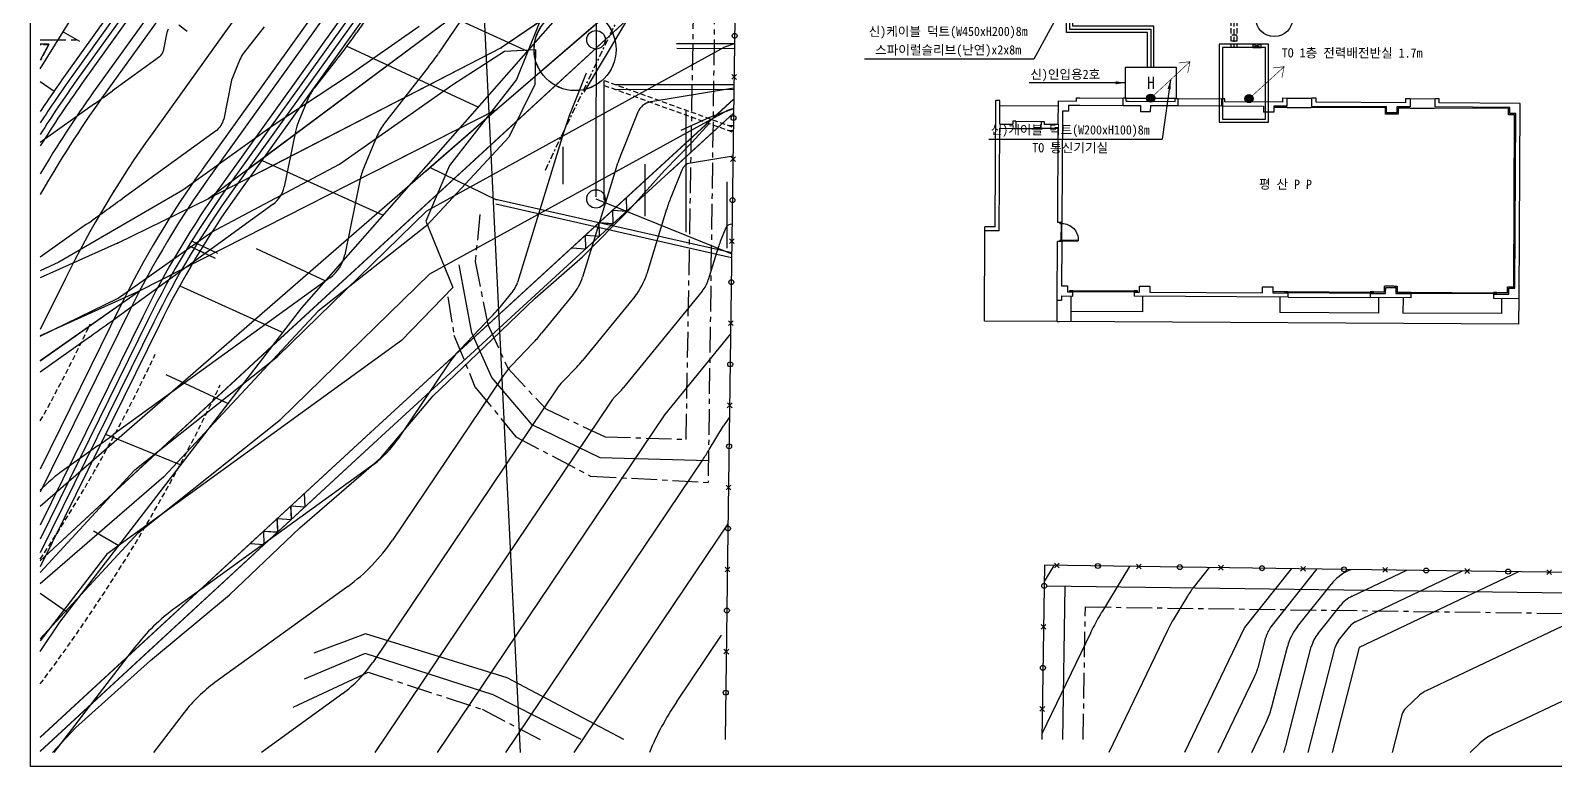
# Model space of a CAD drawing. Extents: x -143 to 185, y -2 to 126.
# Drawn here: x -0.5 to 73.8, y -0.7 to 35.1 of the extents above; entities that cross this region are included whole.
import ezdxf
from ezdxf.enums import TextEntityAlignment as Align

# ---------------------------------------------------------------- set-up
doc = ezdxf.new("R2010")
doc.units = 0
doc.header["$MEASUREMENT"] = 0
doc.linetypes.add('CENTER', pattern=[2, 1.25, -0.25, 0.25, -0.25])
doc.linetypes.add('HIDDEN', pattern=[0.375, 0.25, -0.125])
doc.layers.get('0').update_dxf_attribs({"linetype": 'CONTINUOUS'})
for name, color, linetype in [('TT-BASE', 253, 'CONTINUOUS'), ('TT-LEAL', 1, 'CONTINUOUS'), ('TT-TEXT', 3, 'CONTINUOUS'), ('TX-PAPR', 2, 'CONTINUOUS'), ('TZ-LEAL', 1, 'CONTINUOUS'), ('TZ-LINE', 7, 'CONTINUOUS'), ('TZ-TEX2', 3, 'CONTINUOUS'), ('TZ-TEXT', 6, 'CONTINUOUS')]:
    doc.layers.add(name, color=color, linetype=linetype)
doc.styles.get("Standard").update_dxf_attribs({"font": 'GulimChe.ttf'})
doc.linetypes.add('TRACKS', pattern='A,0.15,[130,ltypeshp.shx,S=0.25,R=0,X=0,Y=0],0.15', length=0.3)
doc.dimstyles.new('D150', dxfattribs={"dimscale": 0.15, "dimtxt": 3, "dimasz": 3, "dimexe": 0.5, "dimexo": 0.5, "dimgap": 0.5, "dimtad": 1, "dimdec": 0, "dimzin": 1, "dimdsep": 46, "dimlunit": 6, "dimtxsty": 'Standard', "dimcen": 1, "dimclrd": 1, "dimclre": 1, "dimclrt": 3, "dimadec": 0, "dimazin": 0, "dimtfac": 1, "dimtdec": 0, "dimtix": 1, "dimtmove": 2, "dimatfit": 3, "dimfxl": 0, "dimtvp": 2, "dimlwd": -1, "dimlwe": -1, "dimarcsym": 0})

# ---------------------------------------------------------------- blocks, each defined once
blk = doc.blocks.new('2P-D203')
at = {"color": 0}
for p, q in [((29, 50), (29, 855)), ((65, 50), (65, 856)), ((0, 50), (0, -50)), ((29, 50), (0, 50)), ((65, 50), (29, 50)), ((29, 14), (29, 50)), ((50, 14), (29, 14)), ((50, -50), (50, 14)), ((871, 14), (850, 14)), ((871, 14), (850, 14)), ((850, 14), (850, -50)), ((900, 50), (871, 50)), ((871, 50), (871, 14)), ((900, -50), (900, 50)), ((50, -50), (0, -50)), ((900, -50), (850, -50))]:
    blk.add_line(p, q, dxfattribs=at)
blk.add_arc((65, 50), 806, 0, 92.50618, dxfattribs=at)

msp = doc.modelspace()

# ---------------------------------------------------------------- hatches: boundary and pattern name
at = {"layer": 'TZ-LINE'}
h = msp.add_hatch(color=256, dxfattribs=at)
h.dxf.hatch_style = 1
h.paths.add_polyline_path([(53.916, 31.82, 1), (54.316, 31.82, 1)])
h = msp.add_hatch(color=256, dxfattribs=at)
h.dxf.hatch_style = 1
h.paths.add_polyline_path([(58.71, 31.795, 1), (59.11, 31.795, 1)])

# ---------------------------------------------------------------- linework, layer by layer
at = {"layer": 'TT-BASE'}
for p, q in [((23.407, -0.05), (20.162, 65.908)), ((20.13, 56.587), (2.599, 32.124)), ((20.536, 56.296), (3.006, 31.833)), ((17.21, 55.267), (1.296, 33.058)), ((17.454, 55.092), (1.539, 32.883)), ((17.698, 54.917), (1.783, 32.709)), ((17.942, 54.743), (2.027, 32.534)), ((22.975, 54.548), (5.444, 30.085)), ((25.413, 52.801), (7.883, 28.338)), ((25.82, 52.51), (8.289, 28.046)), ((0, 33.243), (9.054, 47.964)), ((18.552, 41.159), (8.862, 27.636)), ((18.795, 40.984), (9.105, 27.462)), ((19.039, 40.809), (9.349, 27.287)), ((19.283, 40.634), (9.593, 27.112)), ((17.956, 38.748), (15.412, 35.002)), ((17.956, 38.748), (15.412, 35.002)), ((12.747, 21.608), (27.191, 38.027)), ((30.784, 37.673), (11.501, 19.926)), ((30.785, 37.673), (11.502, 19.924)), ((30.785, 37.673), (20.552, 28.254)), ((25.122, 37.488), (23.213, 32.73)), ((25.122, 37.488), (23.213, 32.73)), ((26.507, 32.108), (29.233, 36.687)), ((26.507, 32.108), (29.233, 36.687)), ((1.112, 35.052), (1.91, 34.598)), ((6.172, 35.016), (5.989, 34.114)), ((6.172, 35.016), (5.989, 34.114)), ((6.75, 35.389), (7.157, 35.09)), ((10.913, 35.294), (9.91, 34.012)), ((10.913, 35.294), (9.91, 34.012)), ((20.484, 35.59), (19.409, 34.008)), ((20.484, 35.59), (19.409, 34.008)), ((14.849, 34.231), (13.345, 32.308)), ((14.849, 34.231), (13.345, 32.308)), ((18.838, 26.329), (33.356, 34.315)), ((18.838, 26.329), (33.356, 34.315)), ((18.838, 26.329), (33.356, 34.315)), ((33.356, 34.315), (33.836, 34.482)), ((33.356, 34.315), (33.836, 34.482)), ((33.356, 34.315), (33.836, 34.482)), ((5.809, 33.835), (3.512, 32.171)), ((5.809, 33.835), (3.512, 32.171)), ((9.731, 33.709), (9.408, 32.947)), ((9.731, 33.709), (9.408, 32.947)), ((18.926, 33.345), (16.781, 30.603)), ((18.926, 33.345), (16.781, 30.603)), ((23.213, 32.73), (19.943, 28.548)), ((23.213, 32.73), (19.943, 28.548)), ((26.608, 33.033), (25.91, 31.292)), ((33.931, 32.97), (33.697, 32.741)), ((33.7, 32.973), (33.928, 32.738)), ((0, 32.625), (0.669, 32.165)), ((9.304, 32.61), (8.938, 30.806)), ((9.304, 32.61), (8.938, 30.806)), ((33.807, 32.307), (29.749, 31.642)), ((33.807, 32.307), (29.749, 31.642)), ((2.648, 31.55), (0, 29.659)), ((2.648, 31.55), (0, 29.659)), ((13.077, 31.853), (12.593, 30.709)), ((13.077, 31.853), (12.593, 30.709)), ((18.992, 23.257), (33.511, 31.243)), ((18.992, 23.257), (33.511, 31.243)), ((18.992, 23.257), (33.511, 31.243)), ((33.511, 31.243), (33.794, 31.342)), ((33.511, 31.243), (33.794, 31.342)), ((33.511, 31.243), (33.794, 31.342)), ((46.533, 25.553, 0), (46.566, 31.703, 0)), ((46.766, 31.702, 0), (46.566, 31.703, 0)), ((46.766, 31.702, 0), (46.566, 31.703, 0)), ((46.76, 30.552, 0), (46.766, 31.702, 0)), ((49.614, 31.437, 0), (46.764, 31.452, 0)), ((49.61, 30.537, 0), (49.616, 31.687, 0)), ((49.616, 31.687, 0), (50.506, 31.683, 0)), ((50.115, 31.485, 0), (50.113, 31.185, 0)), ((50.115, 31.485, 0), (50.655, 31.482, 0)), ((50.506, 31.833, 0), (50.656, 31.832, 0)), ((50.506, 31.683, 0), (50.506, 31.833, 0)), ((50.655, 31.482, 0), (52.775, 31.471, 0)), ((50.656, 31.832, 0), (52.776, 31.821, 0)), ((52.775, 31.471, 0), (52.776, 31.821, 0)), ((52.775, 31.471, 0), (53.615, 31.466, 0)), ((52.926, 31.82, 0), (52.776, 31.821, 0)), ((52.926, 31.67, 0), (52.926, 31.82, 0)), ((52.926, 31.678, 0), (53.031, 31.677, 0)), ((52.926, 31.67, 0), (55.306, 31.657, 0)), ((53.615, 31.466, 0), (53.613, 31.166, 0)), ((54.113, 31.164, 0), (54.115, 31.464, 0)), ((54.115, 31.464, 0), (55.455, 31.457, 0)), ((55.306, 31.807, 0), (55.456, 31.807, 0)), ((55.306, 31.657, 0), (55.306, 31.807, 0)), ((55.455, 31.457, 0), (55.456, 31.807, 0)), ((55.455, 31.457, 0), (57.575, 31.445, 0)), ((55.456, 31.807, 0), (57.576, 31.795, 0)), ((57.575, 31.445, 0), (57.576, 31.795, 0)), ((57.575, 31.445, 0), (59.615, 31.435, 0)), ((57.726, 31.795, 0), (57.576, 31.795, 0)), ((57.726, 31.645, 0), (57.726, 31.795, 0)), ((60.556, 31.63, 0), (57.726, 31.645, 0)), ((59.615, 31.435, 0), (59.613, 31.135, 0)), ((60.115, 31.432, 0), (60.113, 31.132, 0)), ((60.764, 31.369, 0), (60.114, 31.372, 0)), ((60.754, 31.429, 0), (60.115, 31.432, 0)), ((60.556, 31.63, 0), (60.557, 31.83, 0)), ((60.557, 31.83, 0), (60.757, 31.829, 0)), ((60.757, 31.829, 0), (60.754, 31.429, 0)), ((60.756, 31.629, 0), (60.754, 31.429, 0)), ((60.757, 31.829, 0), (61.987, 31.822, 0)), ((60.764, 31.369, 0), (61.944, 31.363, 0)), ((60.777, 31.829, 0), (61.977, 31.822, 0)), ((65.554, 31.344, 0), (61.944, 31.363, 0)), ((61.974, 31.422, 0), (61.977, 31.822, 0)), ((65.614, 31.403, 0), (61.974, 31.422, 0)), ((62.177, 31.821, 0), (61.977, 31.822, 0)), ((62.176, 31.621, 0), (62.177, 31.821, 0)), ((66.555, 31.598, 0), (62.176, 31.621, 0)), ((65.553, 31.044, 0), (65.554, 31.344, 0)), ((65.613, 31.103, 0), (65.614, 31.403, 0)), ((66.114, 31.401, 0), (66.113, 31.101, 0)), ((66.754, 31.397, 0), (66.114, 31.401, 0)), ((66.174, 31.34, 0), (66.173, 31.04, 0)), ((66.764, 31.337, 0), (66.174, 31.341, 0)), ((66.555, 31.598, 0), (66.557, 31.798, 0)), ((66.557, 31.798, 0), (66.757, 31.797, 0)), ((66.757, 31.797, 0), (66.754, 31.397, 0)), ((66.757, 31.797, 0), (67.976, 31.791, 0)), ((66.764, 31.337, 0), (67.944, 31.331, 0)), ((66.767, 31.797, 0), (67.986, 31.791, 0)), ((71.554, 31.312, 0), (67.944, 31.331, 0)), ((67.974, 31.391, 0), (67.976, 31.791, 0)), ((71.614, 31.372, 0), (67.974, 31.391, 0)), ((68.176, 31.79, 0), (67.976, 31.791, 0)), ((68.175, 31.59, 0), (68.176, 31.79, 0)), ((72.115, 31.569, 0), (68.175, 31.59, 0)), ((71.552, 31.012, 0), (71.554, 31.312, 0)), ((71.613, 31.072, 0), (71.614, 31.372, 0)), ((72.066, 22.069, 0), (72.115, 31.569, 0)), ((29.122, 31.139), (28.32, 29.14)), ((29.122, 31.139), (28.32, 29.14)), ((46.76, 30.552, 0), (47.4, 30.549, 0)), ((47.4, 30.699, 0), (47.4, 30.549, 0)), ((47.55, 30.698, 0), (47.4, 30.699, 0)), ((47.55, 30.698, 0), (47.549, 30.348, 0)), ((47.55, 30.698, 0), (48.77, 30.692, 0)), ((48.77, 30.692, 0), (48.769, 30.342, 0)), ((48.77, 30.692, 0), (48.92, 30.691, 0)), ((48.92, 30.691, 0), (48.92, 30.541, 0)), ((49.61, 30.537, 0), (48.92, 30.541, 0)), ((49.813, 31.186, 0), (49.785, 25.756, 0)), ((50.113, 31.185, 0), (49.813, 31.186, 0)), ((53.613, 31.166, 0), (54.113, 31.164, 0)), ((59.963, 31.133, 0), (59.613, 31.135, 0)), ((60.113, 31.132, 0), (59.963, 31.133, 0)), ((66.023, 31.041, 0), (65.553, 31.044, 0)), ((65.963, 31.102, 0), (65.613, 31.103, 0)), ((66.113, 31.101, 0), (65.963, 31.102, 0)), ((66.173, 31.04, 0), (66.023, 31.041, 0)), ((71.852, 31.011, 0), (71.552, 31.012, 0)), ((71.913, 31.07, 0), (71.613, 31.072, 0)), ((71.809, 22.631, 0), (71.852, 31.011, 0)), ((71.868, 22.57, 0), (71.913, 31.07, 0)), ((8.579, 30.248), (3.984, 26.92)), ((8.579, 30.248), (3.984, 26.92)), ((12.436, 30.203), (11.888, 27.497)), ((12.436, 30.203), (11.888, 27.497)), ((16.423, 29.996), (15.777, 28.471)), ((16.423, 29.996), (15.777, 28.471)), ((25.5, 30.133), (23.259, 22.845)), ((46.732, 25.352, 0), (46.759, 30.352, 0)), ((46.759, 30.352, 0), (47.549, 30.348, 0)), ((47.549, 30.348, 0), (48.769, 30.342, 0)), ((49.609, 30.337, 0), (48.769, 30.342, 0)), ((49.585, 25.757, 0), (49.609, 30.337, 0)), ((33.762, 28.997), (31.683, 28.656)), ((33.762, 28.997), (31.683, 28.656)), ((33.877, 28.97), (33.642, 28.742)), ((33.646, 28.973), (33.874, 28.739)), ((19.943, 28.548), (18.789, 25.825)), ((19.943, 28.548), (18.789, 25.825)), ((28.013, 28.271), (26.422, 23.096)), ((28.013, 28.271), (26.422, 23.096)), ((31.265, 28.321), (30.731, 26.988)), ((31.265, 28.321), (30.731, 26.988)), ((15.568, 27.797), (14.837, 24.189)), ((15.568, 27.797), (14.837, 24.189)), ((33.698, 24.288), (22.196, 26.885)), ((11.349, 26.661), (3.933, 21.29)), ((11.349, 26.661), (3.933, 21.29)), ((11.553, 19.241), (18.838, 26.329)), ((11.553, 19.241), (18.838, 26.329)), ((11.553, 19.241), (18.838, 26.329)), ((33.694, 24.047), (22.193, 26.654)), ((30.526, 26.409), (29.557, 23.257)), ((30.526, 26.409), (29.557, 23.257)), ((2.256, 25.678), (0, 24.067)), ((2.256, 25.678), (0, 24.067)), ((18.789, 25.825), (20.097, 22.595)), ((18.789, 25.825), (20.097, 22.595)), ((33.408, 25.503), (33.141, 24.837)), ((33.717, 25.687), (33.617, 25.67)), ((46.009, 20.956, 0), (46.032, 25.356, 0)), ((46.032, 25.356, 0), (46.034, 25.556, 0)), ((46.732, 25.352, 0), (46.032, 25.356, 0)), ((46.533, 25.553, 0), (46.034, 25.556, 0)), ((49.785, 25.756, 0), (49.585, 25.757, 0)), ((49.749, 25.717, 0), (49.744, 24.896, 0)), ((49.78, 24.911, 0), (49.785, 25.737, 0)), ((33.039, 24.547), (32.554, 22.971)), ((33.823, 24.97), (33.588, 24.742)), ((33.591, 24.973), (33.819, 24.739)), ((49.565, 21.987, 0), (49.58, 24.837, 0)), ((49.78, 24.836, 0), (49.58, 24.837, 0)), ((49.78, 24.836, 0), (49.769, 22.686, 0)), ((1.221, 23.03), (0, 20.548)), ((14.118, 23.073), (3.589, 15.448)), ((14.118, 23.073), (3.589, 15.448)), ((11.707, 16.17), (18.992, 23.257)), ((11.707, 16.17), (18.992, 23.257)), ((11.707, 16.17), (18.992, 23.257)), ((0, 19.034), (4.78, 22.407)), ((0, 19.032), (4.781, 22.405)), ((20.097, 22.595), (17.609, 20.008)), ((20.097, 22.595), (17.609, 20.008)), ((23.034, 22.424), (22.316, 21.544)), ((32.26, 22.42), (28.428, 17.721)), ((49.769, 22.686, 0), (50.069, 22.685, 0)), ((50.069, 22.685, 0), (50.067, 22.385, 0)), ((50.067, 22.385, 0), (50.317, 22.383, 0)), ((50.167, 22.384, 0), (50.167, 22.444, 0)), ((50.316, 22.183, 0), (50.317, 22.383, 0)), ((53.317, 22.368, 0), (53.316, 22.168, 0)), ((53.317, 22.368, 0), (53.567, 22.366, 0)), ((53.467, 22.367, 0), (53.467, 22.427, 0)), ((53.567, 22.366, 0), (53.568, 22.666, 0)), ((53.568, 22.666, 0), (54.068, 22.664, 0)), ((54.068, 22.664, 0), (54.067, 22.364, 0)), ((54.067, 22.364, 0), (59.567, 22.335, 0)), ((59.567, 22.335, 0), (59.568, 22.635, 0)), ((59.568, 22.635, 0), (59.918, 22.633, 0)), ((59.918, 22.633, 0), (60.068, 22.632, 0)), ((60.068, 22.632, 0), (60.067, 22.332, 0)), ((60.667, 22.389, 0), (60.067, 22.392, 0)), ((60.067, 22.332, 0), (60.817, 22.328, 0)), ((60.167, 22.332, 0), (60.817, 22.328, 0)), ((60.667, 22.329, 0), (60.667, 22.389, 0)), ((60.816, 22.128, 0), (60.817, 22.328, 0)), ((64.817, 22.307, 0), (64.816, 22.107, 0)), ((64.817, 22.307, 0), (65.567, 22.303, 0)), ((64.967, 22.307, 0), (64.967, 22.367, 0)), ((65.507, 22.364, 0), (64.967, 22.367, 0)), ((65.507, 22.364, 0), (65.509, 22.664, 0)), ((65.979, 22.661, 0), (65.509, 22.664, 0)), ((65.567, 22.303, 0), (65.568, 22.603, 0)), ((65.568, 22.603, 0), (65.918, 22.602, 0)), ((65.918, 22.602, 0), (66.068, 22.601, 0)), ((65.979, 22.661, 0), (66.129, 22.661, 0)), ((66.068, 22.601, 0), (66.067, 22.301, 0)), ((66.067, 22.301, 0), (66.817, 22.297, 0)), ((66.129, 22.661, 0), (66.127, 22.361, 0)), ((66.667, 22.358, 0), (66.127, 22.361, 0)), ((66.816, 22.097, 0), (66.817, 22.297, 0)), ((71.507, 22.332, 0), (70.967, 22.335, 0)), ((71.507, 22.332, 0), (71.509, 22.632, 0)), ((71.509, 22.632, 0), (71.809, 22.631, 0)), ((71.567, 22.272, 0), (71.568, 22.572, 0)), ((71.568, 22.572, 0), (71.868, 22.57, 0)), ((3.913, 21.706), (0, 13.752)), ((0.954, 6.297), (12.747, 21.608)), ((25.971, 22.253), (24.432, 20.366)), ((25.971, 22.253), (24.432, 20.366)), ((28.968, 22.156), (26.43, 19.044)), ((28.968, 22.156), (26.43, 19.044)), ((49.559, 20.937, 0), (49.565, 21.987, 0)), ((49.565, 21.987, 0), (49.765, 21.986, 0)), ((49.766, 22.186, 0), (49.765, 21.986, 0)), ((49.766, 22.186, 0), (50.316, 22.183, 0)), ((50.234, 20.934, 0), (50.241, 22.184, 0)), ((60.816, 22.128, 0), (53.316, 22.168, 0)), ((53.716, 22.166, 0), (53.712, 21.416, 0)), ((60.416, 22.13, 0), (60.412, 21.38, 0)), ((60.816, 22.128, 0), (64.816, 22.107, 0)), ((66.816, 22.097, 0), (64.816, 22.107, 0)), ((65.216, 22.105, 0), (65.212, 21.355, 0)), ((66.416, 22.099, 0), (66.412, 21.349, 0)), ((70.816, 22.276, 0), (70.815, 22.076, 0)), ((70.816, 22.076, 0), (72.066, 22.069, 0)), ((70.817, 22.276, 0), (71.567, 22.272, 0)), ((71.216, 22.074, 0), (71.212, 21.324, 0)), ((72.059, 20.819, 0), (72.066, 22.069, 0)), ((4.361, 21.486), (0, 12.619)), ((4.993, 21.175), (0, 11.024)), ((5.262, 21.042), (0, 10.344)), ((5.531, 20.91), (0, 9.665)), ((21.994, 21.18), (20.471, 19.597)), ((33.768, 20.971), (33.534, 20.742)), ((33.537, 20.974), (33.765, 20.739)), ((49.534, 20.938, 0), (46.009, 20.956, 0)), ((72.059, 20.819, 0), (49.559, 20.937, 0)), ((49.559, 20.937, 0), (49.659, 20.937, 0)), ((49.559, 20.937, 0), (49.659, 20.937, 0)), ((53.712, 21.416, 0), (50.237, 21.434, 0)), ((65.212, 21.355, 0), (60.412, 21.38, 0)), ((71.212, 21.324, 0), (66.412, 21.349, 0)), ((5.801, 20.778), (0, 8.985)), ((2.39, 20.18), (0, 18.474)), ((2.39, 20.18), (0, 18.474)), ((33.644, 20.345), (30.426, 16.399)), ((33.644, 20.345), (30.426, 16.399)), ((11.501, 19.926), (0, 9.279)), ((11.502, 19.924), (0, 9.276)), ((11.502, 19.924), (0, 9.276)), ((17.609, 20.008), (3.246, 9.606)), ((17.609, 20.008), (3.246, 9.606)), ((24.005, 19.883), (22.96, 18.797)), ((24.005, 19.883), (22.96, 18.797)), ((4.611, 13.721), (11.553, 19.241)), ((4.611, 13.721), (11.553, 19.241)), ((19.932, 18.929), (17.426, 15.208)), ((26.145, 18.722), (25.449, 17.998)), ((26.145, 18.722), (25.449, 17.998)), ((22.556, 18.297), (17.164, 10.293)), ((22.556, 18.297), (17.164, 10.293)), ((25.179, 17.664), (16.199, 4.332)), ((25.179, 17.664), (16.199, 4.332)), ((28.285, 17.56), (27.937, 17.198)), ((27.802, 17.031), (16.297, -0.05)), ((30.426, 16.399), (19.347, -0.05)), ((33.714, 16.971), (33.479, 16.743)), ((33.483, 16.974), (33.711, 16.74)), ((4.765, 10.65), (11.707, 16.17)), ((4.765, 10.65), (11.707, 16.17)), ((32.598, 14.698), (33.298, 15.855)), ((32.598, 14.698), (33.298, 15.855)), ((2.818, 14.893), (0.958, 13.566)), ((2.818, 14.893), (0.958, 13.566)), ((22.681, -0.05), (32.286, 14.209)), ((0, 8.718), (4.611, 13.721)), ((0, 8.718), (4.611, 13.721)), ((16.238, 13.98), (6.589, 6.992)), ((0.332, 13.045), (0, 12.724)), ((0.332, 13.045), (0, 12.724)), ((33.66, 12.971), (33.425, 12.743)), ((33.428, 12.975), (33.656, 12.74)), ((0, 5.479), (4.765, 10.65)), ((0, 5.479), (4.765, 10.65)), ((26.016, -0.05), (33.518, 11.088)), ((26.016, -0.05), (33.518, 11.088)), ((3.246, 9.606), (0, 5.389)), ((3.246, 9.606), (0, 5.389)), ((33.605, 8.972), (33.371, 8.744)), ((33.374, 8.975), (33.602, 8.74)), ((49.402, 9.058), (48.927, 8.273)), ((49.402, 9.058), (48.927, 8.273)), ((49.658, 9.171), (49.423, 8.942)), ((49.655, 8.939), (49.427, 9.174)), ((53.077, 9.008), (51.727, 6.777)), ((53.077, 9.008), (51.727, 6.777)), ((53.658, 9.116), (53.423, 8.888)), ((53.654, 8.885), (53.426, 9.119)), ((56.97, 8.956), (56.238, 8.036)), ((56.97, 8.956), (56.238, 8.036)), ((57.657, 9.062), (57.423, 8.834)), ((57.654, 8.831), (57.426, 9.065)), ((61.657, 9.008), (61.422, 8.779)), ((61.654, 8.776), (61.426, 9.011)), ((65.657, 8.953), (65.422, 8.725)), ((65.653, 8.722), (65.425, 8.956)), ((60.973, 8.901), (58.687, 6.031)), ((60.973, 8.901), (58.687, 6.031)), ((59.99, 6.071), (62.231, 8.884)), ((59.99, 6.071), (62.231, 8.884)), ((63.761, 8.813), (63.864, 8.862)), ((63.761, 8.813), (63.864, 8.862)), ((63.931, 7.561), (66.591, 8.825)), ((63.931, 7.561), (66.591, 8.825)), ((64.1, 6.309), (69.318, 8.788)), ((64.1, 6.309), (69.318, 8.788)), ((72.045, 8.751), (64.27, 5.058)), ((72.045, 8.751), (64.27, 5.058)), ((69.656, 8.899), (69.422, 8.671)), ((69.653, 8.667), (69.425, 8.902)), ((73.656, 8.844), (73.421, 8.616)), ((73.653, 8.613), (73.424, 8.848)), ((14.98, 8.033), (8.509, 3.347)), ((14.98, 8.033), (8.509, 3.347)), ((55.907, 7.561), (55.207, 6.404)), ((55.907, 7.561), (55.207, 6.404)), ((61.27, 6.081), (62.904, 8.132)), ((61.27, 6.081), (62.904, 8.132)), ((62.27, 5.74), (63.359, 7.107)), ((62.27, 5.74), (63.359, 7.107)), ((75.69, 6.821), (67.546, 2.952)), ((75.69, 6.821), (67.546, 2.952)), ((0, 4.862), (0.954, 6.297)), ((48.777, 5.952), (49.011, 6.18)), ((49.008, 5.949), (48.78, 6.184)), ((58.687, 6.031), (55.759, -0.049)), ((58.687, 6.031), (55.759, -0.049)), ((63.27, 5.399), (63.815, 6.083)), ((63.27, 5.399), (63.815, 6.083)), ((30.999, 2.396), (33.199, 5.662)), ((30.999, 2.396), (33.199, 5.662)), ((51.176, 5.758), (48.816, 0.859)), ((51.176, 5.758), (48.816, 0.859)), ((54.931, 5.895), (52.069, -0.049)), ((54.931, 5.895), (52.069, -0.049)), ((59.381, 4.195), (59.729, 5.547)), ((59.381, 4.195), (59.729, 5.547)), ((4.593, 5.053), (0.666, -0.05)), ((33.551, 4.972), (33.316, 4.744)), ((33.319, 4.975), (33.548, 4.741)), ((60.076, 2.36), (60.78, 5.098)), ((60.076, 2.36), (60.78, 5.098)), ((60.77, 0.524), (61.944, 5.084)), ((60.77, 0.524), (61.944, 5.084)), ((61.789, -0.049), (63.107, 5.071)), ((61.789, -0.049), (63.107, 5.071)), ((64.27, 5.058), (62.956, -0.049)), ((64.27, 5.058), (62.956, -0.049)), ((12.32, 2.151), (15.981, 3.863)), ((57.402, -0.049), (59.177, 3.636)), ((57.402, -0.049), (59.177, 3.636)), ((76.388, 3.491), (70.822, 0.847)), ((76.388, 3.491), (70.822, 0.847)), ((14.743, 2.826), (10.772, -0.05)), ((14.743, 2.826), (10.772, -0.05)), ((67.224, 2.733), (66.552, 2.103)), ((67.224, 2.733), (66.552, 2.103)), ((7.012, 1.892), (5.517, -0.05)), ((7.012, 1.892), (5.517, -0.05)), ((48.717, 1.953), (48.952, 2.181)), ((48.948, 1.949), (48.72, 2.184)), ((66.359, 1.777), (65.889, -0.049)), ((66.359, 1.777), (65.889, -0.049)), ((59.046, -0.049), (59.667, 1.242)), ((59.046, -0.049), (59.667, 1.242)), ((70.177, 0.407), (69.691, -0.049)), ((70.177, 0.407), (69.691, -0.049))]:
    msp.add_line(p, q, dxfattribs=at)
at = {"layer": 'TT-BASE', "linetype": 'Continuous'}
for p, q in [((27.101, 54.226), (27.082, 27.01)), ((29.68, 37.673), (22.254, 31.271)), ((29.681, 37.673), (22.254, 31.27)), ((29.681, 37.673), (22.254, 31.27)), ((27.581, 37.771), (22.461, 34.27)), ((27.582, 37.77), (22.461, 34.269)), ((27.582, 37.77), (22.461, 34.269)), ((20.585, 36.147), (8.22, 26.934)), ((20.586, 36.146), (8.221, 26.933)), ((20.586, 36.146), (9.994, 28.254)), ((18.464, 35.311), (15.076, 32.941)), ((18.464, 35.311), (15.076, 32.941)), ((22.461, 34.27), (8.22, 26.934)), ((22.461, 34.269), (8.221, 26.933)), ((22.461, 34.269), (10.786, 28.254)), ((22.628, 34.114), (24.126, 34.188)), ((22.628, 34.114), (24.126, 34.188)), ((24.126, 34.188), (24.109, 32.485)), ((24.126, 34.188), (24.109, 32.485)), ((33.836, 34.473), (31.011, 34.472)), ((33.836, 34.473), (31.011, 34.472)), ((33.833, 34.232), (31.014, 34.234)), ((20.104, 32.488), (22.628, 34.114)), ((20.104, 32.488), (22.628, 34.114)), ((15.076, 32.941), (11.294, 30.453)), ((15.076, 32.941), (11.294, 30.453)), ((14.588, 28.612), (20.104, 32.488)), ((14.588, 28.612), (20.104, 32.488)), ((24.109, 32.485), (22.834, 29.919)), ((24.109, 32.485), (22.834, 29.919)), ((27.473, 26.859), (27.478, 32.445)), ((27.476, 27.094), (27.476, 32.681)), ((27.476, 28.254), (27.476, 32.681)), ((33.809, 32.473), (28.052, 32.472)), ((33.809, 32.473), (28.052, 32.472)), ((33.806, 32.232), (28.053, 32.237)), ((22.254, 31.271), (0, 11.932)), ((22.254, 31.27), (0, 11.929)), ((22.254, 31.271), (4.78, 22.407)), ((22.254, 31.27), (4.781, 22.405)), ((16.091, 15.539), (33.799, 31.781)), ((16.092, 15.538), (33.799, 31.78)), ((22.254, 31.27), (16.31, 28.254)), ((22.254, 31.27), (18.784, 28.254)), ((29.955, 28.254), (33.799, 31.78)), ((31.476, 25.536), (31.476, 31.235)), ((31.476, 28.254), (31.476, 31.235)), ((32.626, 30.898), (33.793, 31.312)), ((32.626, 30.898), (33.793, 31.312)), ((16.429, 15.171), (33.79, 31.094)), ((16.43, 15.17), (33.79, 31.093)), ((30.695, 28.254), (33.79, 31.093)), ((31.239, 30.265), (32.626, 30.898)), ((31.239, 30.265), (32.626, 30.898)), ((31.472, 25.298), (31.476, 30.997)), ((31.758, 29.657), (32.612, 30.6)), ((31.758, 29.657), (32.612, 30.6)), ((33.782, 30.473), (33.586, 30.473)), ((33.782, 30.473), (33.586, 30.473)), ((11.294, 30.453), (6.942, 27.335)), ((11.294, 30.453), (6.942, 27.335)), ((22.834, 29.919), (18.841, 25.618)), ((22.834, 29.919), (18.841, 25.618)), ((33.778, 30.232), (33.586, 30.232)), ((25.474, 27.639), (25.475, 29.223)), ((25.476, 27.872), (25.476, 29.456)), ((25.476, 28.254), (25.476, 29.456)), ((30.423, 28.29), (31.758, 29.657)), ((30.423, 28.29), (31.758, 29.657)), ((8.343, 25.301), (14.588, 28.612)), ((8.343, 25.301), (14.588, 28.612)), ((28.714, 26.404), (30.423, 28.29)), ((28.714, 26.404), (30.423, 28.29)), ((29.472, 26.078), (29.474, 28.362)), ((29.476, 26.315), (29.476, 28.599)), ((29.476, 28.254), (29.476, 28.599)), ((33.471, 24.518), (33.474, 27.502)), ((33.476, 24.758), (33.476, 27.742)), ((6.942, 27.335), (0.906, 23.834)), ((6.942, 27.335), (0.906, 23.834)), ((3.762, 24.761), (8.22, 26.934)), ((3.762, 24.76), (8.221, 26.933)), ((27.078, 26.913), (33.697, 24.241)), ((28.585, 26.32), (28.568, 26.983)), ((28.586, 26.319), (28.568, 26.982)), ((26.425, 24.088), (28.714, 26.404)), ((26.425, 24.088), (28.714, 26.404)), ((27.9, 26.371), (28.585, 26.32)), ((27.918, 25.708), (27.9, 26.371)), ((27.901, 26.37), (28.586, 26.319)), ((27.918, 25.707), (27.901, 26.37)), ((3.796, 22.074), (8.343, 25.301)), ((3.796, 22.074), (8.343, 25.301)), ((18.841, 25.618), (13.539, 21.452)), ((18.841, 25.618), (13.539, 21.452)), ((27.233, 25.759), (27.918, 25.708)), ((27.251, 25.096), (27.233, 25.759)), ((27.234, 25.758), (27.918, 25.707)), ((27.251, 25.096), (27.234, 25.758)), ((3.762, 24.761), (0, 23.076)), ((3.762, 24.76), (0, 23.073)), ((8.545, 24.012), (7.279, 24.609)), ((8.545, 24.012), (7.279, 24.609)), ((8.656, 24.251), (7.389, 24.847)), ((8.656, 24.251), (7.389, 24.847)), ((25.899, 24.535), (26.583, 24.485)), ((25.9, 24.534), (26.584, 24.484)), ((26.566, 25.147), (27.251, 25.096)), ((26.583, 24.485), (26.566, 25.147)), ((26.567, 25.146), (27.251, 25.096)), ((26.584, 24.484), (26.567, 25.146)), ((0.906, 23.834), (0, 23.415)), ((0.906, 23.834), (0, 23.415)), ((24.121, 22.073), (26.425, 24.088)), ((24.121, 22.073), (26.425, 24.088)), ((4.78, 22.407), (0, 20.245)), ((4.781, 22.405), (0, 20.243)), ((0, 20.221), (3.796, 22.074)), ((0, 20.221), (3.796, 22.074)), ((22.017, 20.067), (24.121, 22.073)), ((22.017, 20.067), (24.121, 22.073)), ((13.539, 21.452), (6.027, 13.373)), ((13.539, 21.452), (6.027, 13.373)), ((19.148, 17.323), (22.017, 20.067)), ((19.148, 17.323), (22.017, 20.067)), ((16.594, 14.293), (19.148, 17.323)), ((16.594, 14.293), (19.148, 17.323)), ((0, 0.684), (16.091, 15.539)), ((0, 0.681), (16.092, 15.538)), ((0, 0.003), (16.429, 15.171)), ((0, 0), (16.43, 15.17)), ((12.656, 10.896), (16.594, 14.293)), ((12.656, 10.896), (16.594, 14.293)), ((6.027, 13.373), (0, 8.168)), ((6.027, 13.373), (0, 8.168)), ((12.216, 11.962), (12.901, 11.914)), ((12.236, 11.3), (12.216, 11.962)), ((12.218, 11.961), (12.902, 11.912)), ((12.237, 11.298), (12.218, 11.961)), ((12.901, 11.914), (12.882, 12.576)), ((12.902, 11.912), (12.883, 12.575)), ((11.551, 11.348), (12.236, 11.3)), ((11.571, 10.686), (11.551, 11.348)), ((11.552, 11.347), (12.237, 11.298)), ((11.572, 10.684), (11.552, 11.347)), ((9.213, 7.623), (12.656, 10.896)), ((9.213, 7.623), (12.656, 10.896)), ((10.886, 10.734), (11.571, 10.686)), ((10.906, 10.072), (10.886, 10.734)), ((10.887, 10.733), (11.572, 10.684)), ((10.907, 10.07), (10.887, 10.733)), ((10.221, 10.12), (10.906, 10.072)), ((10.222, 10.119), (10.907, 10.07)), ((5.365, 4.43), (9.213, 7.623)), ((5.365, 4.43), (9.213, 7.623)), ((1.722, 1.147), (5.365, 4.43)), ((1.722, 1.147), (5.365, 4.43)), ((0.599, -0.05), (1.722, 1.147)), ((0.599, -0.05), (1.722, 1.147))]:
    msp.add_line(p, q, dxfattribs=at)
at = {"layer": 'TT-BASE', "linetype": 'CENTER', "ltscale": 0.25}
msp.add_line((28.699, 36.874), (24.574, 28.254), dxfattribs=at)
at = {"layer": 'TT-BASE', "linetype": 'ByBlock'}
for p, q in [((20.19, 35.737), (23.743, 34.108)), ((14.906, 34.377), (21.352, 31.39)), ((10.808, 28.779), (16.717, 26.121)), ((18.963, 28.456), (22.239, 26.864)), ((10.515, 24.491), (13.906, 22.925)), ((6.792, 22.677), (11.748, 20.431)), ((6.121, 18.351), (9.152, 16.941)), ((3.18, 15.45), (6.851, 13.953)), ((2.588, 10.737), (3.823, 10.021)), ((0, 7.713), (1.326, 6.779))]:
    msp.add_line(p, q, dxfattribs=at)
at = {"layer": 'TT-BASE', "linetype": 'CENTER'}
msp.add_line((0, 34.667), (1.929, 34.667), dxfattribs=at)
at = {"layer": 'TT-BASE', "linetype": 'CENTER', "ltscale": 0.5}
for p, q in [((0.41, 34.447), (0, 34.455)), ((0.411, 34.438), (0, 33.655))]:
    msp.add_line(p, q, dxfattribs=at)
at = {"layer": 'TT-BASE', "linetype": 'CENTER', "ltscale": 2}
msp.add_line((0.41, 34.447), (0, 33.665), dxfattribs=at)
at = {"layer": 'TT-BASE', "linetype": 'CENTER', "ltscale": 0.2}
msp.add_line((0.399, 34.417), (0, 34.424), dxfattribs=at)
at = {"layer": 'TT-BASE', "linetype": 'HIDDEN'}
for p, q in [((27.476, 32.681), (33.781, 30.402)), ((27.476, 32.681), (33.781, 30.402)), ((27.478, 32.445), (33.777, 30.163))]:
    msp.add_line(p, q, dxfattribs=at)
at = {"layer": 'TT-BASE', "linetype": 'CENTER'}
for points in [[(21.425, 26.155), (21.194, 23.865), (21.817, 20.791), (22.78, 18.664), (24.63, 16.683), (27.521, 15.325), (31.477, 15.195), (31.831, 35.666), (31.872, 37.673)], [(50.826, 0.581), (50.932, 7.037), (76.591, 6.689), (77.04, 37.654)], [(32.866, 36.673), (32.546, 13.103)], [(19.861, 22.144), (20.161, 20.27), (21.184, 17.763), (23.172, 15.327), (26.816, 13.41), (32.546, 13.103)], [(15.981, 3.863), (21.528, 2.048), (24.366, 0.58)]]:
    msp.add_lwpolyline(points, dxfattribs=at)
at = {"layer": 'TT-BASE'}
for points in [[(33.852, 35.672), (33.496, 9.454)], [(32.56, 14.157), (27.279, 14.303), (23.978, 15.914), (22.006, 18.211), (21.031, 20.391), (20.413, 23.704)], [(33.496, 9.454), (33.375, 0.58)], [(48.939, 9.065), (48.812, 0.58)], [(49.044, 8.063), (75.605, 7.702)], [(49.924, 8.051), (49.812, 0.581)], [(28.444, 0.58), (22.751, 3.578), (15.851, 5.732), (13.323, 4.779)], [(26.355, 0.58), (22.076, 2.757), (15.831, 4.759), (12.859, 3.518)]]:
    msp.add_lwpolyline(points, dxfattribs=at)
at = {"layer": 'TT-BASE', "flags": 128}
for points in [[(33.852, 35.672), (74.828, 35.655), (74.619, 8.716), (63.659, 8.865)], [(63.588, 8.866), (48.939, 9.065)]]:
    msp.add_lwpolyline(points, dxfattribs=at)
at = {"layer": 'TT-BASE', "elevation": 0}
for points in [[(50.317, 22.383), (50.167, 22.384), (50.167, 22.459), (50.317, 22.458), (50.317, 22.441), (50.185, 22.442), (50.185, 22.402), (50.317, 22.401)], [(53.317, 22.368), (53.467, 22.367), (53.467, 22.442), (53.317, 22.443), (53.317, 22.425), (53.449, 22.425), (53.449, 22.385), (53.317, 22.385)], [(60.817, 22.328), (60.667, 22.329), (60.667, 22.404), (60.817, 22.403), (60.817, 22.386), (60.685, 22.387), (60.685, 22.347), (60.817, 22.346)], [(64.816, 22.307), (64.966, 22.307), (64.967, 22.382), (64.817, 22.382), (64.817, 22.365), (64.949, 22.364), (64.949, 22.324), (64.817, 22.325)], [(66.817, 22.297), (66.667, 22.298), (66.667, 22.373), (66.817, 22.372), (66.817, 22.354), (66.685, 22.355), (66.685, 22.315), (66.817, 22.314)], [(70.816, 22.276), (70.966, 22.275), (70.967, 22.35), (70.817, 22.351), (70.817, 22.333), (70.949, 22.333), (70.948, 22.293), (70.816, 22.293)]]:
    msp.add_lwpolyline(points, close=True, dxfattribs=at)
for points in [[(53.444, 22.39), (53.444, 22.42), (50.19, 22.437), (50.19, 22.407), (53.444, 22.39)], [(64.944, 22.329), (64.944, 22.359), (60.69, 22.382), (60.69, 22.352), (64.944, 22.329)], [(70.943, 22.298), (70.944, 22.328), (66.69, 22.35), (66.69, 22.32), (70.943, 22.298)]]:
    msp.add_lwpolyline(points, dxfattribs=at)
for points in [[(53.467, 22.382, 0.036857), (53.467, 22.384, 0.036857)], [(64.967, 22.322, 0.036857), (64.966, 22.324, 0.036857)]]:
    msp.add_lwpolyline(points, format="xyb", dxfattribs=at)
at = {"layer": 'TT-BASE'}
for centre, radius in [((26.064, 34.19), 1.998), ((26.065, 34.189), 1.998), ((26.065, 34.189), 1.998), ((33.841, 34.855), 0.12), ((33.787, 30.856), 0.12), ((33.733, 26.856), 0.12), ((33.678, 22.856), 0.12), ((33.624, 18.857), 0.12), ((33.569, 14.857), 0.12), ((33.515, 10.858), 0.12), ((51.541, 9.029), 0.12), ((55.54, 8.975), 0.12), ((59.54, 8.921), 0.12), ((63.539, 8.866), 0.12), ((67.539, 8.812), 0.12), ((67.539, 8.812), 0.12), ((48.924, 8.066), 0.12), ((71.539, 8.757), 0.12), ((33.461, 6.858), 0.12), ((48.864, 4.067), 0.12), ((33.406, 2.858), 0.12)]:
    msp.add_circle(centre, radius, dxfattribs=at)
at = {"layer": 'TT-BASE', "linetype": 'Continuous'}
for centre in [(27.084, 34.666), (27.084, 34.665), (27.084, 34.665), (27.078, 26.913)]:
    msp.add_circle(centre, 0.45, dxfattribs=at)
at = {"layer": 'TT-BASE'}
for centre, radius, start, end in [((7.035, 34.841), 0.881, 157.0396, 168.53616), ((7.035, 34.841), 0.881, 157.0396, 168.53616), ((3.622, 43.012), 14.254, 321.97111, 325.81071), ((3.622, 43.012), 14.254, 321.97111, 325.81071), ((5.542, 34.205), 0.456, 305.91199, 348.53616), ((5.542, 34.205), 0.456, 305.91199, 348.53616), ((10.967, 33.186), 1.342, 141.97111, 157.0396), ((10.967, 33.186), 1.342, 141.97111, 157.0396), ((9.29, 40.882), 12.233, 321.97111, 325.81071), ((9.29, 40.882), 12.233, 321.97111, 325.81071), ((46.087, 0.961), 55.104, 144.37468, 146.75787), ((46.087, 0.961), 54.804, 144.37468, 147.23948), ((46.087, 0.961), 54.504, 144.37468, 147.73286), ((11.031, 32.259), 1.763, 157.0396, 168.53616), ((11.031, 32.259), 1.763, 157.0396, 168.53616), ((46.087, 0.961), 54.204, 144.37468, 148.23865), ((46.087, 0.961), 53.5, 144.37468, 149.4782), ((-89.02, 159.942), 157.757, 305.52553, 305.91199), ((-89.02, 159.942), 157.757, 305.52553, 305.91199), ((14.93, 31.068), 2.012, 141.97111, 157.0396), ((14.93, 31.068), 2.012, 141.97111, 157.0396), ((46.087, 0.961), 53, 144.37468, 150.40785), ((39.625, 25.79), 14.778, 158.14132, 162.9092), ((29.882, 30.834), 0.818, 99.31525, 158.14132), ((29.882, 30.834), 0.818, 99.31525, 158.14132), ((8.044, 30.987), 0.913, 305.91199, 348.53616), ((8.044, 30.987), 0.913, 305.91199, 348.53616), ((15.028, 29.678), 2.644, 157.0396, 168.53616), ((15.028, 29.678), 2.644, 157.0396, 168.53616), ((18.894, 28.95), 2.683, 141.97111, 157.0396), ((18.894, 28.95), 2.683, 141.97111, 157.0396), ((46.087, 0.961), 50, 144.37468, 153.80743), ((38.607, 25.013), 11.084, 158.14132, 162.9092), ((38.607, 25.013), 11.084, 158.14132, 162.9092), ((46.087, 0.961), 47, 144.37468, 153.80743), ((19.024, 27.096), 3.525, 157.0396, 168.53616), ((19.024, 27.096), 3.525, 157.0396, 168.53616), ((31.772, 28.117), 0.546, 99.31525, 158.14132), ((31.772, 28.117), 0.546, 99.31525, 158.14132), ((46.087, 0.961), 46.5, 144.37468, 153.80743), ((46.087, 0.961), 45.796, 144.37468, 153.80743), ((10.546, 27.77), 1.369, 305.91199, 348.53616), ((10.546, 27.77), 1.369, 305.91199, 348.53616), ((-181.079, 282.461), 315.514, 305.52553, 305.91199), ((-181.079, 282.461), 315.514, 305.52553, 305.91199), ((46.087, 0.961), 45.496, 144.37468, 153.80743), ((46.087, 0.961), 45.196, 144.37468, 153.80743), ((46.087, 0.961), 44.896, 144.37468, 153.80743), ((37.589, 24.237), 7.389, 158.14132, 162.9092), ((37.589, 24.237), 7.389, 158.14132, 162.9092), ((33.662, 25.401), 0.273, 99.31525, 158.14132), ((36.57, 23.461), 3.695, 158.14132, 162.9092), ((13.048, 24.552), 1.826, 305.91199, 348.53616), ((13.048, 24.552), 1.826, 305.91199, 348.53616), ((24.04, 23.828), 2.492, 320.80726, 342.9092), ((24.04, 23.828), 2.492, 320.80726, 342.9092), ((26.443, 24.214), 3.258, 320.80726, 342.9092), ((26.443, 24.214), 3.258, 320.80726, 342.9092), ((22.068, 23.211), 1.246, 320.80726, 342.9092), ((30.997, 23.449), 1.629, 320.80726, 342.9092), ((17.713, 25.297), 5.939, 316.1151, 320.80726), ((-161.377, 249.557), 281.839, 305.52553, 305.91199), ((-161.377, 249.557), 281.839, 305.52553, 305.91199), ((18.323, 25.348), 7.883, 316.1151, 320.80726), ((18.323, 25.348), 7.883, 316.1151, 320.80726), ((24.047, 16.158), 4.961, 136.1151, 146.03606), ((25.642, 16.218), 3.721, 136.1151, 146.03606), ((25.642, 16.218), 3.721, 136.1151, 146.03606), ((22.358, 22.365), 5.255, 316.1151, 320.80726), ((22.358, 22.365), 5.255, 316.1151, 320.80726), ((27.236, 16.278), 2.481, 136.1151, 146.03606), ((27.236, 16.278), 2.481, 136.1151, 146.03606), ((28.831, 16.338), 1.24, 136.1151, 146.03606), ((26.392, 19.382), 2.628, 316.1151, 320.80726), ((36.836, 13.715), 4.135, 141.75486, 148.82682), ((36.836, 13.715), 4.135, 141.75486, 148.82682), ((-79.066, 129.582), 140.92, 305.52553, 305.91199), ((-79.066, 129.582), 140.92, 305.52553, 305.91199), ((13.37, 17.94), 4.89, 305.91199, 326.03606), ((22.418, 20.857), 11.899, 326.03606, 328.82682), ((22.418, 20.857), 11.899, 326.03606, 328.82682), ((4.157, 9.085), 5.506, 125.52553, 134.00456), ((4.157, 9.085), 5.506, 125.52553, 134.00456), ((9.704, 15.318), 8.995, 305.91199, 326.03606), ((9.704, 15.318), 8.995, 305.91199, 326.03606), ((64.803, 6.62), 2.428, 115.40606, 141.46706), ((64.803, 6.62), 2.428, 115.40606, 141.46706), ((59.763, 5.229), 4.507, 141.46706, 148.82682), ((59.763, 5.229), 4.507, 141.46706, 148.82682), ((64.625, 6.099), 1.618, 115.40606, 141.46706), ((64.625, 6.099), 1.618, 115.40606, 141.46706), ((12.274, -0.858), 9.692, 125.91199, 142.41873), ((62.133, 0.481), 12.163, 148.82682, 154.28418), ((62.133, 0.481), 12.163, 148.82682, 154.28418), ((60.41, 3.256), 6.081, 148.82682, 154.28418), ((60.41, 3.256), 6.081, 148.82682, 154.28418), ((61.086, 5.198), 1.401, 141.46706, 165.57037), ((61.086, 5.198), 1.401, 141.46706, 165.57037), ((63.329, 4.442), 2.631, 141.46706, 165.57037), ((63.329, 4.442), 2.631, 141.46706, 165.57037), ((64.448, 5.579), 0.809, 115.40606, 141.46706), ((64.448, 5.579), 0.809, 115.40606, 141.46706), ((63.643, 4.647), 1.754, 141.46706, 165.57037), ((63.643, 4.647), 1.754, 141.46706, 165.57037), ((63.956, 4.853), 0.877, 141.46706, 165.57037), ((63.956, 4.853), 0.877, 141.46706, 165.57037), ((11.225, 7.682), 5.997, 305.91199, 326.03606), ((11.225, 7.682), 5.997, 305.91199, 326.03606), ((56.451, 4.95), 3.026, 334.28418, 345.57037), ((56.451, 4.95), 3.026, 334.28418, 345.57037), ((12.772, -2.541), 7.269, 125.91199, 142.41873), ((12.772, -2.541), 7.269, 125.91199, 142.41873), ((42.604, -5.42), 13.992, 146.03606, 157.42744), ((42.604, -5.42), 13.992, 146.03606, 157.42744), ((54.214, 3.868), 6.053, 334.28418, 345.57037), ((54.214, 3.868), 6.053, 334.28418, 345.57037), ((68.088, 1.812), 1.263, 115.40606, 133.16432), ((68.088, 1.812), 1.263, 115.40606, 133.16432), ((67.017, 1.608), 0.679, 133.16432, 165.57037), ((67.017, 1.608), 0.679, 133.16432, 165.57037), ((71.905, -1.435), 2.526, 115.40606, 133.16432), ((71.905, -1.435), 2.526, 115.40606, 133.16432), ((51.977, 2.786), 9.079, 341.80145, 345.57037), ((51.977, 2.786), 9.079, 341.80145, 345.57037)]:
    msp.add_arc(centre, radius, start, end, dxfattribs=at)
at = {"layer": 'TT-BASE', "linetype": 'HIDDEN'}
for radius, start in [(76.5, 330.8162), (80, 326.60174), (83.5, 323.1178)]:
    msp.add_arc((-66.789, 53.397), radius, start, 334.80797, dxfattribs=at)
at = {"layer": 'TT-BASE'}
for p in [(22.461, 34.27), (22.461, 34.269), (22.461, 34.269), (22.254, 31.271), (22.254, 31.27), (22.254, 31.27), (3.578, 27.287), (8.22, 26.934), (8.221, 26.933), (3.762, 24.761), (3.762, 24.76), (7.932, 24.302), (7.932, 24.301), (4.78, 22.407), (4.781, 22.405), (11.501, 19.926), (11.502, 19.924), (16.091, 15.539), (16.092, 15.538)]:
    msp.add_point(p, dxfattribs=at)
at = {"layer": 'TT-LEAL'}
msp.add_circle((60.139, 35.72), 0.9, dxfattribs=at)
at = {"layer": 'TX-PAPR'}
msp.add_lwpolyline([(-0.479, 76.661), (118.921, 76.661), (118.921, -0.739), (-0.479, -0.739)], close=True, dxfattribs=at)
at = {"layer": 'TZ-LEAL', "elevation": 0.116}
msp.add_lwpolyline([(46.22, 29.829), (54.673, 29.829)], dxfattribs=at)
at = {"layer": 'TZ-LINE'}
for points in [[(53.966, 33.32), (53.966, 35.028), (50.016, 35.028), (50.016, 37.849)], [(54.266, 33.32), (54.266, 35.328), (50.316, 35.328), (50.316, 37.85)]]:
    msp.add_lwpolyline(points, dxfattribs=at)
at = {"layer": 'TZ-LINE', "linetype": 'TRACKS', "ltscale": 0.6}
msp.add_lwpolyline([(50.166, 37.85), (50.166, 35.178), (54.116, 35.178), (54.116, 33.32)], dxfattribs=at)
at = {"layer": 'TZ-LINE', "linetype": 'HIDDEN'}
for points in [[(58.016, 37.849), (58.016, 34.295)], [(58.164, 37.811), (58.164, 34.295)], [(58.316, 37.85), (58.316, 34.295)], [(58.316, 34.895), (58.016, 34.895)], [(58.316, 34.595), (58.016, 34.595)]]:
    msp.add_lwpolyline(points, dxfattribs=at)
at = {"layer": 'TZ-LINE', "elevation": 0}
for points in [[(57.46, 30.645), (59.86, 30.645), (59.86, 34.445), (57.46, 34.445)], [(57.61, 30.795), (59.71, 30.795), (59.71, 34.295), (57.61, 34.295)], [(59.092, 34.295), (59.492, 34.295), (59.492, 34.445), (59.092, 34.445)]]:
    msp.add_lwpolyline(points, close=True, dxfattribs=at)
for points in [[(59.492, 34.445), (59.092, 34.295)], [(59.092, 34.445), (59.492, 34.295)]]:
    msp.add_lwpolyline(points, dxfattribs=at)
at = {"layer": 'TZ-LINE', "const_width": 0.03, "elevation": 0}
for points in [[(54.116, 31.82), (56.032, 33.597)], [(55.483, 33.536), (56.032, 33.597), (55.921, 33.056)], [(58.91, 31.795), (60.62, 33.355)], [(60.07, 33.293), (60.62, 33.355), (60.508, 32.813)]]:
    msp.add_lwpolyline(points, dxfattribs=at)
at = {"layer": 'TZ-LINE', "ltscale": 2, "elevation": 0}
msp.add_lwpolyline([(55.366, 31.82), (55.366, 33.32), (52.866, 33.32), (52.866, 31.82)], close=True, dxfattribs=at)
at = {"layer": 'TZ-LINE'}
for centre in [(54.116, 31.82, 0), (58.91, 31.795, 0)]:
    msp.add_circle(centre, 0.2, dxfattribs=at)

# ---------------------------------------------------------------- block references
at = {"layer": 'TT-BASE', "extrusion": (0, 0, -1), "xscale": 0.001, "yscale": 0.001, "zscale": -0.001, "rotation": 90.3003651748346}
msp.add_blockref('2P-D203', (-49.73, 24.847, 0), dxfattribs=at)

# ---------------------------------------------------------------- texts
at = {"layer": 'TT-TEXT'}
msp.add_text('평 산 P P', height=0.45, rotation=359.53649, dxfattribs=at).set_placement((60.683, 27.633), align=Align.MIDDLE)
at = {"layer": 'TZ-TEX2'}
msp.add_text('H', height=0.6, dxfattribs=at).set_placement((54.129, 32.575, 0), align=Align.MIDDLE)
at = {"layer": 'TZ-TEXT'}
for s, rotation, p in [('신)케이블 덕트(W450xH200)8m', 0.05182, (44.245, 35.042)), ('스파이럴슬리브(난연)x2x8m', 0.05182, (44.245, 34.142)), ('신)케이블 덕트(W200xH100)8m', 359.94818, (50.193, 30.247)), ('TO 통신기기실', 0.05182, (50.193, 29.411))]:
    msp.add_text(s, height=0.45, rotation=rotation, dxfattribs=at).set_placement(p, align=Align.MIDDLE)
for s, rotation, p in [('TO 1층 전력배전반실 1.7m', 359.94818, (60.503, 34.031)), ('신)인입용2호', 0.05182, (48.25, 32.982, 0))]:
    msp.add_text(s, height=0.45, rotation=rotation, dxfattribs=at).set_placement(p, align=Align.MIDDLE_LEFT)

# ---------------------------------------------------------------- leaders
at = {"layer": 'TZ-LEAL'}
for points in [[(55.074, 32.709, 0.116), (54.673, 29.829, 0.116)], [(52.866, 32.57, 0), (48.186, 32.57, 0)]]:
    msp.add_leader(points, dimstyle='D150', dxfattribs=at)
at = {"layer": 'TZ-LINE'}
msp.add_leader([(50.016, 36.666), (48.416, 33.724), (40.162, 33.724)], dimstyle='D150', dxfattribs=at)

doc.saveas('drawing.dxf')
